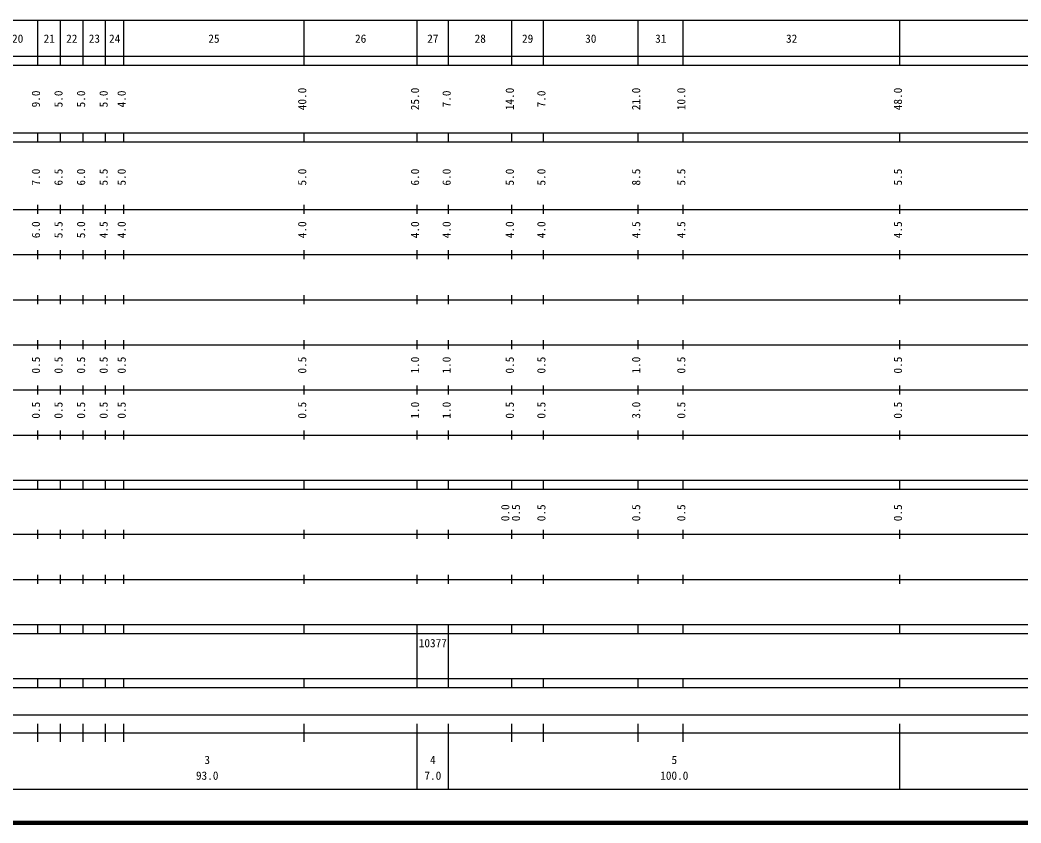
# Model space of a CAD drawing. Units: millimetres, scale not verified. Extents: x 40000 to 680000, y 20000 to 380000.
# Drawn here: x 273024 to 494818, y 20000 to 198000 of the extents above; entities that cross this region are included whole.
import ezdxf
from ezdxf.enums import TextEntityAlignment as Align

# ---------------------------------------------------------------- set-up
doc = ezdxf.new("R2010")
doc.units = ezdxf.units.MM
doc.header["$LTSCALE"] = 1000
doc.layers.add('S-TTL', color=2, linetype='Continuous', lineweight=140)
doc.layers.add('S-TTL-BAND', color=7, linetype='Continuous', lineweight=25)
doc.styles.add('ＭＳ ゴシック', font='')
doc.styles.get('ＭＳ ゴシック').set_extended_font_data('MS Gothic')

msp = doc.modelspace()

# ---------------------------------------------------------------- linework, layer by layer
at = {"layer": 'S-TTL'}
msp.add_line((40000, 20000), (680000, 20000), dxfattribs=at)
at = {"layer": 'S-TTL-BAND'}
for p, q in [((68000, 198000), (579000, 198000)), ((277000, 188000), (277000, 198000)), ((282000, 188000), (282000, 198000)), ((287000, 188000), (287000, 198000)), ((292000, 188000), (292000, 198000)), ((296000, 188000), (296000, 198000)), ((336000, 188000), (336000, 198000)), ((361000, 188000), (361000, 198000)), ((368000, 188000), (368000, 198000)), ((382000, 188000), (382000, 198000)), ((389000, 188000), (389000, 198000)), ((410000, 188000), (410000, 198000)), ((420000, 188000), (420000, 198000)), ((468000, 188000), (468000, 198000)), ((40000, 190000), (579000, 190000)), ((40000, 188000), (579000, 188000)), ((40000, 173000), (579000, 173000)), ((277000, 171000), (277000, 173000)), ((282000, 171000), (282000, 173000)), ((287000, 171000), (287000, 173000)), ((292000, 171000), (292000, 173000)), ((296000, 171000), (296000, 173000)), ((336000, 171000), (336000, 173000)), ((361000, 171000), (361000, 173000)), ((368000, 171000), (368000, 173000)), ((382000, 171000), (382000, 173000)), ((389000, 171000), (389000, 173000)), ((410000, 171000), (410000, 173000)), ((420000, 171000), (420000, 173000)), ((468000, 171000), (468000, 173000)), ((40000, 171000), (579000, 171000)), ((40000, 156000), (579000, 156000)), ((277000, 155000), (277000, 157000)), ((282000, 155000), (282000, 157000)), ((287000, 155000), (287000, 157000)), ((292000, 155000), (292000, 157000)), ((296000, 155000), (296000, 157000)), ((336000, 155000), (336000, 157000)), ((361000, 155000), (361000, 157000)), ((368000, 155000), (368000, 157000)), ((382000, 155000), (382000, 157000)), ((389000, 155000), (389000, 157000)), ((410000, 155000), (410000, 157000)), ((420000, 155000), (420000, 157000)), ((468000, 155000), (468000, 157000)), ((277000, 145000), (277000, 147000)), ((282000, 145000), (282000, 147000)), ((287000, 145000), (287000, 147000)), ((292000, 145000), (292000, 147000)), ((296000, 145000), (296000, 147000)), ((336000, 145000), (336000, 147000)), ((361000, 145000), (361000, 147000)), ((368000, 145000), (368000, 147000)), ((382000, 145000), (382000, 147000)), ((389000, 145000), (389000, 147000)), ((410000, 145000), (410000, 147000)), ((420000, 145000), (420000, 147000)), ((468000, 145000), (468000, 147000)), ((46000, 146000), (579000, 146000)), ((52000, 136000), (579000, 136000)), ((277000, 135000), (277000, 137000)), ((282000, 135000), (282000, 137000)), ((287000, 135000), (287000, 137000)), ((292000, 135000), (292000, 137000)), ((296000, 135000), (296000, 137000)), ((336000, 135000), (336000, 137000)), ((361000, 135000), (361000, 137000)), ((368000, 135000), (368000, 137000)), ((382000, 135000), (382000, 137000)), ((389000, 135000), (389000, 137000)), ((410000, 135000), (410000, 137000)), ((420000, 135000), (420000, 137000)), ((468000, 135000), (468000, 137000)), ((277000, 125000), (277000, 127000)), ((282000, 125000), (282000, 127000)), ((287000, 125000), (287000, 127000)), ((292000, 125000), (292000, 127000)), ((296000, 125000), (296000, 127000)), ((336000, 125000), (336000, 127000)), ((361000, 125000), (361000, 127000)), ((368000, 125000), (368000, 127000)), ((382000, 125000), (382000, 127000)), ((389000, 125000), (389000, 127000)), ((410000, 125000), (410000, 127000)), ((420000, 125000), (420000, 127000)), ((468000, 125000), (468000, 127000)), ((46000, 126000), (579000, 126000)), ((52000, 116000), (579000, 116000)), ((277000, 115000), (277000, 117000)), ((282000, 115000), (282000, 117000)), ((287000, 115000), (287000, 117000)), ((292000, 115000), (292000, 117000)), ((296000, 115000), (296000, 117000)), ((336000, 115000), (336000, 117000)), ((361000, 115000), (361000, 117000)), ((368000, 115000), (368000, 117000)), ((382000, 115000), (382000, 117000)), ((389000, 115000), (389000, 117000)), ((410000, 115000), (410000, 117000)), ((420000, 115000), (420000, 117000)), ((468000, 115000), (468000, 117000)), ((277000, 105000), (277000, 107000)), ((282000, 105000), (282000, 107000)), ((287000, 105000), (287000, 107000)), ((292000, 105000), (292000, 107000)), ((296000, 105000), (296000, 107000)), ((336000, 105000), (336000, 107000)), ((361000, 105000), (361000, 107000)), ((368000, 105000), (368000, 107000)), ((382000, 105000), (382000, 107000)), ((389000, 105000), (389000, 107000)), ((410000, 105000), (410000, 107000)), ((420000, 105000), (420000, 107000)), ((468000, 105000), (468000, 107000)), ((46000, 106000), (579000, 106000)), ((40000, 96000), (579000, 96000)), ((277000, 94000), (277000, 96000)), ((282000, 94000), (282000, 96000)), ((287000, 94000), (287000, 96000)), ((292000, 94000), (292000, 96000)), ((296000, 94000), (296000, 96000)), ((336000, 94000), (336000, 96000)), ((361000, 94000), (361000, 96000)), ((368000, 94000), (368000, 96000)), ((382000, 94000), (382000, 96000)), ((389000, 94000), (389000, 96000)), ((410000, 94000), (410000, 96000)), ((420000, 94000), (420000, 96000)), ((468000, 94000), (468000, 96000)), ((40000, 94000), (579000, 94000)), ((277000, 83000), (277000, 85000)), ((282000, 83000), (282000, 85000)), ((287000, 83000), (287000, 85000)), ((292000, 83000), (292000, 85000)), ((296000, 83000), (296000, 85000)), ((336000, 83000), (336000, 85000)), ((361000, 83000), (361000, 85000)), ((368000, 83000), (368000, 85000)), ((382000, 83000), (382000, 85000)), ((389000, 83000), (389000, 85000)), ((410000, 83000), (410000, 85000)), ((420000, 83000), (420000, 85000)), ((468000, 83000), (468000, 85000)), ((49000, 84000), (579000, 84000)), ((40000, 74000), (579000, 74000)), ((277000, 73000), (277000, 75000)), ((282000, 73000), (282000, 75000)), ((287000, 73000), (287000, 75000)), ((292000, 73000), (292000, 75000)), ((296000, 73000), (296000, 75000)), ((336000, 73000), (336000, 75000)), ((361000, 73000), (361000, 75000)), ((368000, 73000), (368000, 75000)), ((382000, 73000), (382000, 75000)), ((389000, 73000), (389000, 75000)), ((410000, 73000), (410000, 75000)), ((420000, 73000), (420000, 75000)), ((468000, 73000), (468000, 75000)), ((40000, 64000), (579000, 64000)), ((277000, 62000), (277000, 64000)), ((282000, 62000), (282000, 64000)), ((287000, 62000), (287000, 64000)), ((292000, 62000), (292000, 64000)), ((296000, 62000), (296000, 64000)), ((336000, 62000), (336000, 64000)), ((361000, 62000), (361000, 64000)), ((368000, 62000), (368000, 64000)), ((382000, 62000), (382000, 64000)), ((389000, 62000), (389000, 64000)), ((410000, 62000), (410000, 64000)), ((420000, 62000), (420000, 64000)), ((468000, 62000), (468000, 64000)), ((40000, 62000), (579000, 62000)), ((361000, 52000), (361000, 62000)), ((368000, 52000), (368000, 62000)), ((40000, 52000), (579000, 52000)), ((277000, 50000), (277000, 52000)), ((282000, 50000), (282000, 52000)), ((287000, 50000), (287000, 52000)), ((292000, 50000), (292000, 52000)), ((296000, 50000), (296000, 52000)), ((336000, 50000), (336000, 52000)), ((361000, 50000), (361000, 52000)), ((368000, 50000), (368000, 52000)), ((382000, 50000), (382000, 52000)), ((389000, 50000), (389000, 52000)), ((410000, 50000), (410000, 52000)), ((420000, 50000), (420000, 52000)), ((468000, 50000), (468000, 52000)), ((40000, 50000), (579000, 50000)), ((71000, 44000), (565000, 44000)), ((40000, 40000), (579000, 40000)), ((277000, 38000), (277000, 42000)), ((282000, 38000), (282000, 42000)), ((287000, 38000), (287000, 42000)), ((292000, 38000), (292000, 42000)), ((296000, 38000), (296000, 42000)), ((336000, 38000), (336000, 42000)), ((361000, 27500), (361000, 42000)), ((368000, 27500), (368000, 42000)), ((382000, 38000), (382000, 42000)), ((389000, 38000), (389000, 42000)), ((410000, 38000), (410000, 42000)), ((420000, 38000), (420000, 42000)), ((468000, 27500), (468000, 42000)), ((68000, 27500), (579000, 27500))]:
    msp.add_line(p, q, dxfattribs=at)

# ---------------------------------------------------------------- texts
at = {"layer": 'S-TTL-BAND', "style": 'ＭＳ ゴシック'}
for s, p in [('20', (272500, 192405)), ('21', (279500, 192405)), ('22', (284500, 192405)), ('23', (289500, 192405)), ('24', (294000, 192405)), ('25', (316000, 192405)), ('26', (348500, 192405)), ('27', (364500, 192405)), ('28', (375000, 192405)), ('29', (385500, 192405)), ('30', (399500, 192405)), ('31', (415000, 192405)), ('32', (444000, 192405)), ('3', (314500, 32523)), ('4', (364500, 32523)), ('5', (418000, 32523)), ('93.0', (314500, 29033)), ('7.0', (364500, 29033)), ('100.0', (418000, 29033))]:
    msp.add_text(s, height=1833, dxfattribs=at).set_placement(p, align=Align.BOTTOM_CENTER)
for s, p in [('9.0', (278000, 180500)), ('5.0', (283000, 180500)), ('5.0', (288000, 180500)), ('5.0', (293000, 180500)), ('4.0', (297000, 180500)), ('40.0', (337000, 180500)), ('25.0', (362000, 180500)), ('7.0', (369000, 180500)), ('14.0', (383000, 180500)), ('7.0', (390000, 180500)), ('21.0', (411000, 180500)), ('10.0', (421000, 180500)), ('48.0', (469000, 180500)), ('7.0', (278000, 163174)), ('6.5', (283000, 163174)), ('6.0', (288000, 163174)), ('5.5', (293000, 163174)), ('5.0', (297000, 163174)), ('5.0', (337000, 163174)), ('6.0', (362000, 163174)), ('6.0', (369000, 163174)), ('5.0', (383000, 163174)), ('5.0', (390000, 163174)), ('8.5', (411000, 163174)), ('5.5', (421000, 163174)), ('5.5', (469000, 163174)), ('6.0', (278000, 151500)), ('5.5', (283000, 151500)), ('5.0', (288000, 151500)), ('4.5', (293000, 151500)), ('4.0', (297000, 151500)), ('4.0', (337000, 151500)), ('4.0', (362000, 151500)), ('4.0', (369000, 151500)), ('4.0', (383000, 151500)), ('4.0', (390000, 151500)), ('4.5', (411000, 151500)), ('4.5', (421000, 151500)), ('4.5', (469000, 151500)), ('0.5', (278000, 121500)), ('0.5', (283000, 121500)), ('0.5', (288000, 121500)), ('0.5', (293000, 121500)), ('0.5', (297000, 121500)), ('0.5', (337000, 121500)), ('1.0', (362000, 121500)), ('1.0', (369000, 121500)), ('0.5', (383000, 121500)), ('0.5', (390000, 121500)), ('1.0', (411000, 121500)), ('0.5', (421000, 121500)), ('0.5', (469000, 121500)), ('0.5', (278000, 111500)), ('0.5', (283000, 111500)), ('0.5', (288000, 111500)), ('0.5', (293000, 111500)), ('0.5', (297000, 111500)), ('0.5', (337000, 111500)), ('1.0', (362000, 111500)), ('1.0', (369000, 111500)), ('0.5', (383000, 111500)), ('0.5', (390000, 111500)), ('3.0', (411000, 111500)), ('0.5', (421000, 111500)), ('0.5', (469000, 111500)), ('0.0', (382000, 88764)), ('0.5', (384370, 88764)), ('0.5', (390000, 88764)), ('0.5', (411000, 88764)), ('0.5', (421000, 88764)), ('0.5', (469000, 88764))]:
    msp.add_text(s, height=1833, rotation=90, dxfattribs=at).set_placement(p, align=Align.BOTTOM_CENTER)
msp.add_text('10377', height=1833, dxfattribs=at).set_placement((361375, 58405), align=Align.BOTTOM_LEFT)

doc.saveas('drawing.dxf')
